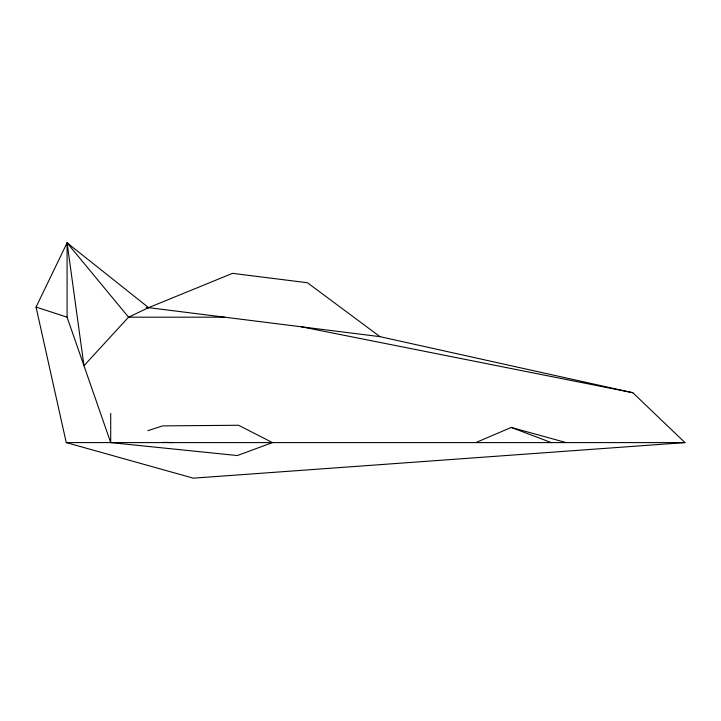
<?xml version="1.0" encoding="UTF-8"?>
<svg xmlns="http://www.w3.org/2000/svg" width="721" height="721" viewBox="0 0 721 721"><rect width="100%" height="100%" fill="white"/><g stroke="black" fill="none" stroke-linecap="round" stroke-linejoin="round"><path stroke-width="1.08" d="M36.05 307.074L67.08 242.833L148.598 307.651L379.967 336.653L632.858 392.738L684.95 442.595L193.291 478.167L66.242 442.595L36.05 307.074L67.08 317.177L110.71 442.595L237.263 455.546L272.475 442.595L238.552 425.264L162.766 425.886L147.886 430.662M475.77 442.595L511.261 427.454L566.228 442.595M146.363 307.912L148.598 307.651L232.504 273.349L307.416 282.74L379.967 336.653M224.619 317.177L128.545 317.177L83.969 365.718L67.08 242.833L128.545 317.177L148.598 307.651L146.345 307.633M66.242 442.595L684.95 442.595M162.865 442.379L172.959 442.595M301.342 326.793L632.858 392.738M511.261 427.454L551.34 442.595M110.71 413.376L110.71 442.595M67.08 242.833L67.08 317.177"/></g></svg>
